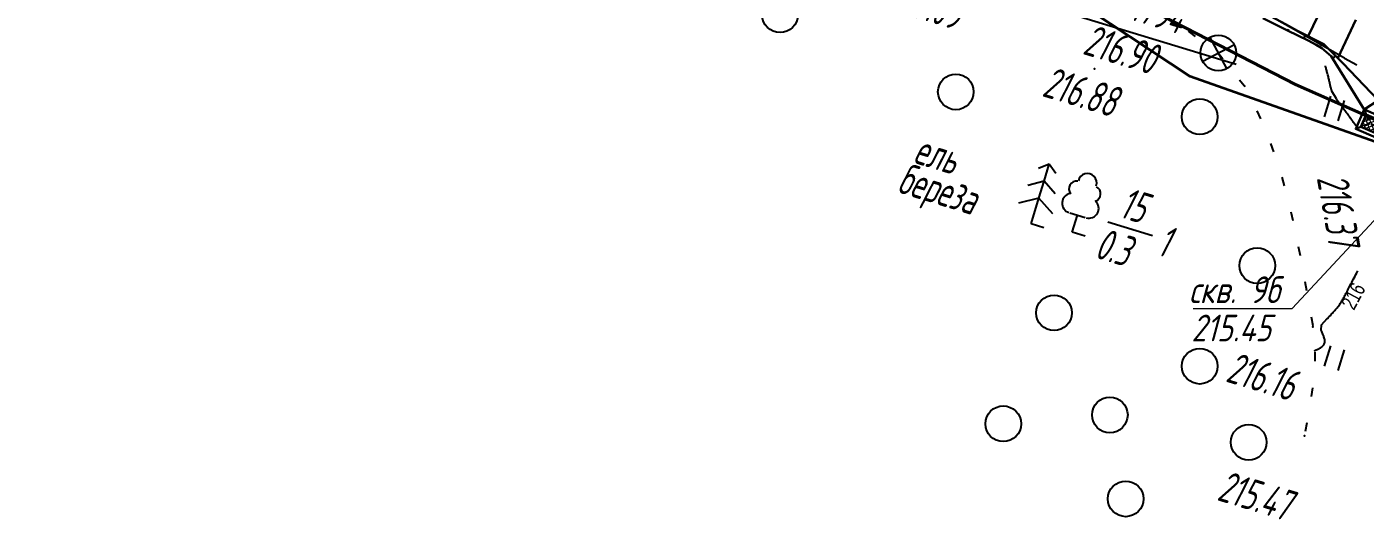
# Model space of a CAD drawing. Header units: millimetres. Extents: x -1799 to 6962, y -1020 to 4121.
# Drawn here: x 268.8 to 418.9, y 3088.7 to 3144.7 of the extents above; entities that cross this region are included whole.
import ezdxf

# ---------------------------------------------------------------- set-up
doc = ezdxf.new("R2010")
doc.units = ezdxf.units.MM
doc.linetypes.add('ACAD_ISO02W100', pattern=[15, 12, -3])
doc.linetypes.add('CONTI', pattern=[0])
for name, color, linetype, lineweight in [('10', 1, 'Continuous', 35), ('геология', 7, 'Continuous', 20), ('КОПИЯ_ОСЬ_13_ОТКОСЫ', 7, 'Continuous', 30), ('Трубы мет.', 7, 'ACAD_ISO02W100', 30)]:
    doc.layers.add(name, color=color, linetype=linetype, lineweight=lineweight)
for name, color, linetype in [('_Ростелеком', 6, 'Continuous'), ('GOR_BDEFAULT', 212, 'CONTI'), ('NAD_MDEFAULT', 7, 'CONTI'), ('PI_OTDEFAULT', 172, 'CONTI'), ('PI_TTDEFAULT', 5, 'CONTI'), ('SIT_LDEFAULT', 7, 'CONTI'), ('USLZNDEFAULT', 7, 'CONTI'), ('ZAPSKDEFAULT', 7, 'CONTI')]:
    doc.layers.add(name, color=color, linetype=linetype)
doc.styles.add('eskd', font='spds.shx', dxfattribs={"width": 1.2, "oblique": 15})
doc.styles.add('SHRFT', font='TXT', dxfattribs={"width": 3.5})
doc.styles.add('STYLE1', font='romand.shx', dxfattribs={"width": 0.9})
doc.styles.add('ГОСТ', font='', dxfattribs={"oblique": 15, "height": 4})
doc.styles.get('ГОСТ').set_extended_font_data('GOST type A')
doc.linetypes.add('кабель_связи_проект.', pattern='A,10,-1,["/",STYLE1,S=3,R=0,X=0,Y=-1.5],-4.1', length=15.1)

# ---------------------------------------------------------------- blocks, each defined once
blk = doc.blocks.new('BL_2004')
at = {"color": 0}
blk.add_circle((0, 0), 2, dxfattribs=at)
blk = doc.blocks.new('BL_2011')
at = {"color": 0}
for p, q in [((0, 0), (0, 2.4)), ((1.6, 0), (1.6, 2.4))]:
    blk.add_line(p, q, dxfattribs=at)
blk = doc.blocks.new('BL_7')
at = {"color": 0}
for p, q in [((-1.4, 1.4), (1.4, -1.4)), ((-1.4, -1.4), (1.4, 1.4))]:
    blk.add_line(p, q, dxfattribs=at)
blk.add_circle((0, 0), 2, dxfattribs=at)
blk = doc.blocks.new('BL_104')
at = {"color": 0}
for p, q in [((-0.9, 2), (0.9, 2)), ((0, 0), (0, 2)), ((1.5, 0), (0, 0))]:
    blk.add_line(p, q, dxfattribs=at)
for centre, radius, start, end in [((0, 5.8), 1.04, 358, 185), ((-0.94, 4.8), 0.88, 100, 235), ((0.94, 4.8), 0.88, 305, 80), ((-1, 3.1), 1.1, 115, 270), ((1, 3.1), 1.1, 270, 65)]:
    blk.add_arc(centre, radius, start, end, dxfattribs=at)
blk = doc.blocks.new('BL_105')
at = {"color": 0}
for p, q in [((0, 7), (-1, 6.2)), ((0, 5), (0, 7)), ((1, 6.2), (0, 7)), ((0, 5), (-1.6, 4)), ((0, 3), (0, 5)), ((1.6, 4), (0, 5)), ((0, 3), (-2, 1.8)), ((0, 0), (0, 3)), ((2, 1.8), (0, 3)), ((1.5, 0), (0, 0))]:
    blk.add_line(p, q, dxfattribs=at)
blk = doc.blocks.new('A$C25637593')
at = {"layer": 'Трубы мет.', "linetype": 'Continuous', "lineweight": 0}
h = blk.add_hatch(dxfattribs=at)
h.set_pattern_fill('ANSI37', color=256, scale=64, angle=180, style=0)
h.set_pattern_definition([(225, (2253.2026, 3680.535), (5.656854, -5.656854), []), (315, (2253.2026, 3680.535), (5.656854, 5.656854), [])])
h.paths.add_polyline_path([(49, 51), (79, 51), (79, -51), (49, -51)])
at = {"layer": 'Трубы мет.', "linetype": 'Continuous'}
for points in [[(0, 39), (0, 23), (0, 0), (0, -23), (0, -39)], [(0, 23), (8, 23), (8, 39), (0, 39)], [(8, -39), (8, -39), (40, -60), (40, -60), (40, 60), (8, 39), (8, 39)], [(40, 60), (49, 51)], [(88, 60), (79, 51)], [(0, -23), (8, -23), (8, -39), (0, -39)], [(40, -60), (49, -51)], [(79, -51), (88, -60)]]:
    blk.add_lwpolyline(points, dxfattribs=at)
at = {"layer": 'Трубы мет.', "linetype": 'Continuous', "lineweight": 0}
for points in [[(39, 23), (39, 58.1), (9, 38.5), (9, 23)], [(9, -23), (9, -38.5), (39, -58.1), (39, -23)]]:
    blk.add_lwpolyline(points, close=True, dxfattribs=at)
at = {"layer": 'Трубы мет.', "linetype": 'Continuous'}
for points in [[(40, 60), (88, 60), (88, -60), (40, -60)], [(49, 51), (79, 51), (79, -51), (49, -51)]]:
    blk.add_lwpolyline(points, close=True, dxfattribs=at)
at = {"layer": 'Трубы мет.', "ltscale": 1.2}
for points in [[(49, 51), (64, 36)], [(79, 51), (64, 36)], [(64, 36), (64, -36)], [(49, -51), (64, -36)], [(64, -36), (79, -51)]]:
    blk.add_lwpolyline(points, dxfattribs=at)
at = {"layer": 'Трубы мет.', "linetype": 'Continuous', "lineweight": 0}
for points in [[(1, 22), (39, 22)], [(1, 22), (1, 0.5)], [(1, 0.5), (39, 0.5)], [(39, 0.5), (39, 22)], [(1, -0.5), (39, -0.5)], [(1, -0.5), (1, -22)], [(1, -22), (39, -22)], [(39, -22), (39, -0.5)]]:
    blk.add_lwpolyline(points, dxfattribs=at)
blk = doc.blocks.new('A$C2E0C0355')
at = {"lineweight": 30, "ltscale": 7}
blk.add_blockref('A$C25637593', (0, 0), dxfattribs=at)

msp = doc.modelspace()

# ---------------------------------------------------------------- linework, layer by layer
at = {"layer": '10'}
msp.add_lwpolyline([(1051.21, 3001.58), (974.51, 3016.91), (912.27, 3029.91), (802.72, 3052.77), (731.25, 3067.83), (636.78, 3087.13), (493.46, 3112.21), (494.99, 3106.72), (485.32, 3108.34), (431.47, 3127.8), (399.29, 3139.15), (370.15, 3158.46), (256.96, 3237.54), (178.33, 3282.64), (135.32, 3306.77), (116.47, 3313.34), (93.11, 3317.06), (-267.68, 3313.81), (-292.89, 3314.1), (-344.73, 3319.75)], dxfattribs=at)
at = {"layer": '_Ростелеком', "linetype": 'кабель_связи_проект.', "lineweight": 40, "ltscale": 0.25}
msp.add_lwpolyline([(-352.03, 3321.94), (-297.63, 3315.25), (-195.84, 3318.28), (-97.48, 3322.38), (-4.69, 3324.98), (27.74, 3325.19), (61.87, 3322.86), (98.79, 3316.91), (116.52, 3313.69), (135.62, 3307.07), (148.04, 3301.67), (187.18, 3282.72), (226.03, 3259.14), (267.57, 3231.16), (320.96, 3194.89), (385.8, 3152.73), (396.28, 3145.91), (411.1, 3138.25), (437.43, 3126.61), (493.48, 3112.58), (557.68, 3101.61)], dxfattribs=at)
at = {"layer": 'GOR_BDEFAULT', "color": 212, "elevation": 216, "flags": 128}
for points in [[(417.93, 3133.57), (417.82, 3133.71), (417.71, 3133.86), (417.61, 3134), (417.51, 3134.13), (417.41, 3134.26), (417.31, 3134.39), (417.22, 3134.52), (417.13, 3134.65), (417.04, 3134.77), (416.95, 3134.88), (416.87, 3135), (416.78, 3135.11), (416.7, 3135.22), (416.63, 3135.33), (416.55, 3135.43), (416.48, 3135.53), (416.41, 3135.63), (416.34, 3135.72), (416.27, 3135.81), (416.21, 3135.9), (416.14, 3135.99), (416.08, 3136.07), (416.03, 3136.16), (415.97, 3136.23), (415.91, 3136.31), (415.86, 3136.38), (415.81, 3136.45), (415.76, 3136.52), (415.71, 3136.59), (415.67, 3136.65), (415.18, 3137.51), (415.15, 3137.57), (415.13, 3137.64), (415.11, 3137.71), (415.09, 3137.79), (415.07, 3137.86), (415.05, 3137.94), (415.03, 3138.02), (415.01, 3138.11), (414.99, 3138.2), (414.97, 3138.29), (414.95, 3138.38), (414.92, 3138.48), (414.9, 3138.58), (414.88, 3138.68), (414.85, 3138.79), (414.83, 3138.9), (414.8, 3139.02), (414.77, 3139.13), (414.74, 3139.25), (414.71, 3139.36), (414.68, 3139.48), (414.65, 3139.59), (414.62, 3139.71), (414.59, 3139.81), (414.56, 3139.92), (414.54, 3140.02), (414.51, 3140.11), (414.49, 3140.2), (414.47, 3140.28), (414.45, 3140.35)], [(413.17, 3108.38), (413.24, 3108.41), (413.32, 3108.44), (413.41, 3108.47), (413.5, 3108.51), (413.59, 3108.55), (413.69, 3108.6), (413.78, 3108.65), (413.88, 3108.7), (413.97, 3108.76), (414.05, 3108.83), (414.13, 3108.9), (414.2, 3108.97), (414.26, 3109.05), (414.31, 3109.13), (414.35, 3109.22), (414.37, 3109.31), (414.38, 3109.41), (414.38, 3109.51), (414.37, 3109.62), (414.35, 3109.72), (414.32, 3109.83), (414.28, 3109.93), (414.25, 3110.04), (414.2, 3110.14), (414.16, 3110.25), (414.11, 3110.35), (414.07, 3110.44), (414.03, 3110.53), (413.99, 3110.61), (413.95, 3110.69), (413.99, 3111.28), (414.65, 3111.98), (414.72, 3112.05), (414.8, 3112.14), (414.88, 3112.22), (414.96, 3112.31), (415.05, 3112.4), (415.13, 3112.5), (415.22, 3112.59), (415.31, 3112.69), (415.4, 3112.79), (415.49, 3112.89), (415.58, 3112.99), (415.66, 3113.09), (415.75, 3113.19), (415.83, 3113.29), (415.9, 3113.39), (415.98, 3113.49), (416.05, 3113.59), (416.11, 3113.68), (416.17, 3113.78), (416.23, 3113.87), (416.29, 3113.97), (416.35, 3114.06), (416.41, 3114.16), (416.46, 3114.26), (416.52, 3114.36), (416.57, 3114.47), (416.63, 3114.57), (416.69, 3114.68), (416.75, 3114.8), (416.81, 3114.92), (416.87, 3115.04), (416.94, 3115.17), (417.01, 3115.3), (417.08, 3115.44), (417.15, 3115.58), (417.23, 3115.73), (417.31, 3115.88), (417.39, 3116.04), (417.48, 3116.21), (417.57, 3116.38), (417.67, 3116.56), (417.77, 3116.74), (417.87, 3116.94), (417.97, 3117.13), (418.08, 3117.34)]]:
    msp.add_lwpolyline(points, dxfattribs=at)
at = {"layer": 'NAD_MDEFAULT', "color": 0}
for p, q in [((386.88, 3145.9), (404.45, 3140.53)), ((390.04, 3122.86), (395.06, 3121.32))]:
    msp.add_line(p, q, dxfattribs=at)
at = {"layer": 'PI_TTDEFAULT', "color": 5}
for p in [(388.56, 3140.01, 216.88), (413.05, 3111.06, 216.16), (412.08, 3098.84, 215.47)]:
    msp.add_point(p, dxfattribs=at)
at = {"layer": 'SIT_LDEFAULT', "color": 7}
for p, q in [((409.27, 3145.4), (410.85, 3144.5)), ((410.85, 3144.51), (416.6, 3141.24)), ((399.04, 3144.23), (399.85, 3143.65)), ((402.29, 3141.9), (402.43, 3141.8)), ((402.43, 3141.8), (402.94, 3141.15)), ((416.6, 3141.23), (417.97, 3140.46)), ((404.81, 3138.8), (405.35, 3138.13)), ((405.35, 3138.13), (405.41, 3138)), ((406.74, 3135.31), (407.18, 3134.41)), ((408.29, 3131.64), (408.61, 3130.69)), ((409.56, 3127.84), (409.81, 3126.87)), ((410.55, 3123.97), (410.8, 3123)), ((411.4, 3120.06), (411.6, 3119.08)), ((412.15, 3116.13), (412.32, 3115.14)), ((412.84, 3112.18), (413.02, 3111.2)), ((413.25, 3108.22), (413.24, 3107.22)), ((412.99, 3104.23), (412.85, 3103.24)), ((412.36, 3100.28), (412.17, 3099.31))]:
    msp.add_line(p, q, dxfattribs=at)
at = {"layer": 'геология', "color": 1, "linetype": 'Continuous'}
msp.add_line((399.63, 3113.11), (410.73, 3113.11), dxfattribs=at)
at = {"layer": 'геология', "color": 1, "ltscale": 7}
msp.add_lwpolyline([(410.73, 3113.11), (433.64, 3137.74)], dxfattribs=at)
at = {"layer": 'КОПИЯ_ОСЬ_13_ОТКОСЫ'}
for points in [[(240.33, 3256.05), (331, 3195.01), (339.28, 3189.4), (345.24, 3185.34), (351.78, 3181.06), (355.57, 3178.59), (362.08, 3174.39), (368.7, 3170.14), (372.96, 3167.43), (375.53, 3165.82), (379.14, 3163.57), (381.12, 3162.35), (388.06, 3158.12), (392.3, 3155.29), (396.56, 3152.49), (398.33, 3151.47), (403.66, 3148.44), (405.01, 3147.7), (409.97, 3145.02), (411.33, 3144.3), (414.25, 3142.79), (416.41, 3140.64), (416.42, 3140.63)], [(240.33, 3256.05), (331, 3195.01), (339.28, 3189.4), (345.24, 3185.34), (351.78, 3181.06), (355.57, 3178.59), (362.08, 3174.39), (368.7, 3170.14), (372.96, 3167.43), (375.53, 3165.82), (379.14, 3163.57), (381.12, 3162.35), (388.06, 3158.12), (392.3, 3155.29), (396.56, 3152.49), (398.33, 3151.47), (403.66, 3148.44), (405.01, 3147.7), (409.97, 3145.02), (411.33, 3144.3), (414.25, 3142.79), (416.41, 3140.64), (420.34, 3136.49), (420.34, 3136.49)], [(414.24, 3147.25), (412.5, 3143.69)], [(407.43, 3145.69), (410.19, 3144.32), (412.49, 3143.18), (413.4, 3142.7), (414.03, 3142.34), (415.09, 3141.45), (415.09, 3141.45), (418.79, 3135.47), (418.79, 3135.47), (418.79, 3135.47)], [(410.21, 3144.31), (410.3, 3144.48)], [(417.85, 3145.51), (415.82, 3141.23)], [(412.01, 3143.42), (412.22, 3143.84)], [(413.77, 3142.48), (413.85, 3142.62)], [(415.34, 3141.24), (415.55, 3141.49)]]:
    msp.add_lwpolyline(points, dxfattribs=at)

# ---------------------------------------------------------------- block references
at = {"layer": 'USLZNDEFAULT', "color": 7, "rotation": 342.9999999999999}
for name, p in [('BL_7', (402.43, 3141.8)), ('BL_105', (381.43, 3122.62)), ('BL_104', (386.06, 3121.68))]:
    msp.add_blockref(name, p, dxfattribs=at)
at = {"layer": 'ZAPSKDEFAULT', "color": 7, "rotation": 342.9999999999999}
for name, p in [('BL_2004', (353.29, 3146.08)), ('BL_2004', (373, 3137.43)), ('BL_2004', (400.35, 3134.64)), ('BL_2011', (414.35, 3134.64)), ('BL_2004', (406.8, 3117.93)), ('BL_2004', (384.01, 3112.63)), ('BL_2004', (400.35, 3106.64)), ('BL_2011', (414.35, 3106.64)), ('BL_2004', (378.32, 3100.18)), ('BL_2004', (390.27, 3101.17)), ('BL_2004', (405.84, 3098.1)), ('BL_2004', (392.05, 3091.75))]:
    msp.add_blockref(name, p, dxfattribs=at)
at = {"layer": 'Трубы мет.', "lineweight": 30, "ltscale": 7, "xscale": 0.05, "yscale": 0.05, "zscale": 0.05, "rotation": 246.5724674109635}
msp.add_blockref('A$C2E0C0355', (422.34, 3136.11), dxfattribs=at)

# ---------------------------------------------------------------- texts
at = {"layer": 'GOR_BDEFAULT', "color": 212, "style": 'SHRFT', "width": 0.75}
msp.add_text('216', height=1.722, rotation=61.9236, dxfattribs=at).set_placement((417.64, 3112.83, 216))
at = {"layer": 'NAD_MDEFAULT', "color": 7, "style": 'eskd', "oblique": 10, "width": 0.8}
for s, p in [(' 217.794', (387.27, 3147.16)), (' 216.90', (385.73, 3142.14)), ('ель', (368.11, 3129.51)), (' береза', (364.92, 3126.62)), (' 15', (389.83, 3123.83)), (' 0.3', (387.07, 3119.29)), (' 1', (394.08, 3119.59))]:
    msp.add_text(s, height=3.5, rotation=343, dxfattribs=at).set_placement(p)
at = {"layer": 'PI_OTDEFAULT', "color": 172, "style": 'eskd', "oblique": 10, "width": 0.8}
for s, rotation, p in [('217.09', 343, (365.32, 3146.71)), ('216.88', 343, (382.55, 3136.99)), ('216.37', 280, (413.46, 3127.79)), ('216.16', 343, (403.14, 3104.95)), ('215.47', 343, (402.17, 3091.64))]:
    msp.add_text(s, height=3.5, rotation=rotation, dxfattribs=at).set_placement(p)
at = {"layer": 'геология', "color": 1, "style": 'ГОСТ', "oblique": 15}
for s, p in [('скв. 9б', (399.14, 3113.71)), ('215.45', (399.42, 3109.42))]:
    msp.add_text(s, height=3, rotation=0.1, dxfattribs=at).set_placement(p)

doc.saveas('drawing.dxf')
